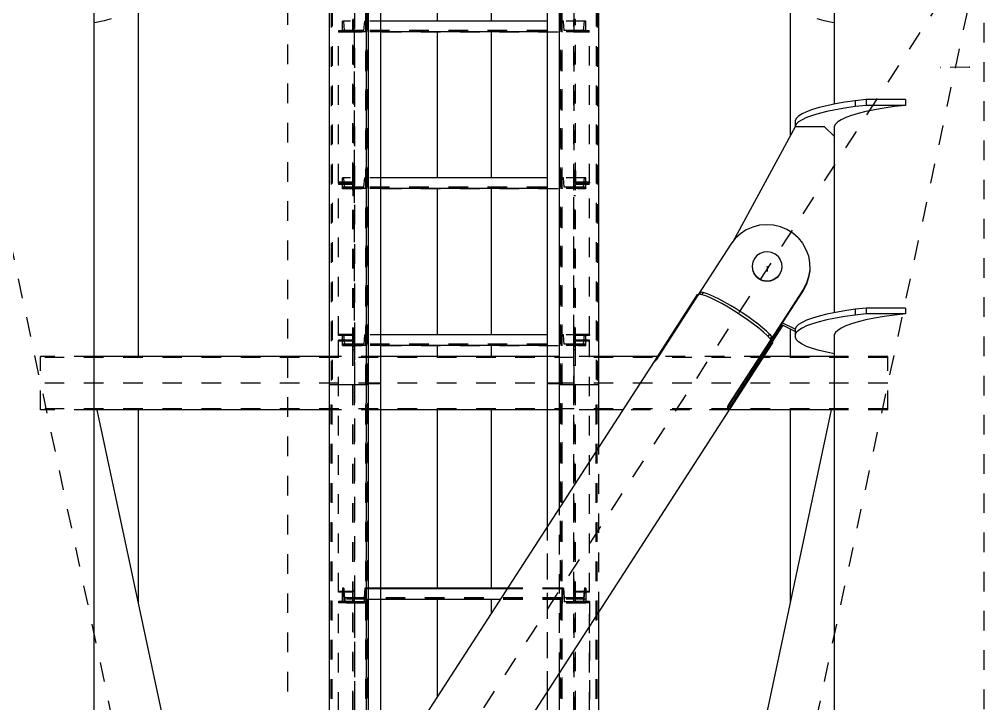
# Model space of a CAD drawing. Header units: millimetres. Extents: x 149919 to 150445, y 136651 to 136866.
# Drawn here: x 150260.595 to 150265.513, y 136820.248 to 136823.739 of the extents above; entities that cross this region are included whole.
import ezdxf

# ---------------------------------------------------------------- set-up
doc = ezdxf.new("R2010")
doc.units = ezdxf.units.MM
doc.header["$LTSCALE"] = 0.25
for name, pattern in [('CENTER', [50.8, 31.75, -6.35, 6.35, -6.35]), ('XKITLINE00', [0]), ('XKITLINE02', [4, 2, -2]), ('XKITLINE03', [6, 3, -1, 1, -1])]:
    doc.linetypes.add(name, pattern=pattern)

# ---------------------------------------------------------------- blocks, each defined once
blk = doc.blocks.new('çatıı')
at = {"color": 8, "linetype": 'CENTER'}
for p, q in [((12015, 18543.85), (12015, 16877.2)), ((12370, 17654.86), (12370, 16010.75)), ((11840, 17380.27), (12015, 16560.27)), ((12370, 17380.27), (11840, 16560.27)), ((12370, 17380.27), (12195, 16560.27)), ((12362.87, 17312.23), (12348.05, 17312.1)), ((12259.5, 17210.45), (12259.5, 17208.17))]:
    blk.add_line(p, q, dxfattribs=at)
at = {"color": 1, "linetype": 'XKITLINE03'}
for p, q in [((12055.02, 17630.24), (12055.02, 17151.06)), ((12154.99, 17151.06), (12154.99, 17630.24)), ((12049.01, 17361.99), (12049.01, 17146.24)), ((12160.99, 17360), (12160.99, 17146.24)), ((12042.99, 17330.28), (12166.99, 17330.28)), ((12048.99, 17330.11), (12048.99, 17253.03)), ((12160.97, 17253.03), (12160.97, 17330.11)), ((12042.99, 17250.28), (12166.99, 17250.28)), ((12048.99, 17253.03), (12048.99, 17175.94)), ((12160.97, 17175.94), (12160.97, 17253.03)), ((12049.01, 17173.03), (12049.01, 17044.87)), ((12160.99, 17044.87), (12160.99, 17173.03)), ((12043.02, 17170.28), (12167.02, 17170.28)), ((12321.09, 17151.06), (11888.92, 17151.06)), ((12049.01, 17151.1), (12049.01, 16086.72)), ((12055.02, 17151.06), (12054.99, 16090.89)), ((12154.99, 16090.89), (12154.99, 17151.06)), ((12160.99, 17151.1), (12160.99, 16086.72)), ((12049.01, 17039.06), (12049.01, 16943.49)), ((12055.01, 17038.91), (12055.01, 17040.95)), ((12154.99, 17040.73), (12055.01, 17040.73)), ((12154.99, 17040.95), (12154.99, 17038.91)), ((12160.99, 16943.49), (12160.99, 17039.06))]:
    blk.add_line(p, q, dxfattribs=at)
at = {"color": 116, "linetype": 'XKITLINE02', "true_color": 0x136734}
for p, q in [((12055.87, 17151.06), (12055.87, 17630.24)), ((12154.14, 17151.06), (12154.14, 17630.24)), ((12055.02, 17151.06), (12055.02, 17403.13)), ((12062.52, 17151.06), (12062.52, 17403.13)), ((12147.49, 17151.06), (12147.49, 17403.13)), ((12154.99, 17151.06), (12154.99, 17403.13)), ((12054.93, 17150.18), (12054.93, 17360.21)), ((12055.46, 17150.24), (12055.46, 17360.74)), ((12056.31, 17150.17), (12056.31, 17361.59)), ((12154.54, 17150.24), (12154.54, 17360.74)), ((12155.07, 17150.18), (12155.07, 17360.21)), ((12037.69, 17342.97), (12037.69, 17150.18)), ((12172.31, 17342.97), (12172.31, 17150.18)), ((12037.16, 17342.44), (12037.16, 17150.24)), ((12172.84, 17342.44), (12172.84, 17150.24)), ((12042.99, 17330.28), (12042.99, 17335.78)), ((12166.99, 17335.78), (12042.99, 17335.78)), ((12043.67, 17335.78), (12042.99, 17335.78)), ((12042.99, 17330.28), (12042.99, 17335.78)), ((12044.06, 17330.98), (12043.67, 17335.78)), ((12048.99, 17336.51), (12048.19, 17336.51)), ((12048.19, 17330.75), (12048.19, 17336.51)), ((12048.99, 17330.11), (12048.99, 17336.51)), ((12053.93, 17330.98), (12054.31, 17335.78)), ((12054.99, 17335.78), (12054.31, 17335.78)), ((12054.99, 17330.28), (12054.99, 17335.78)), ((12166.99, 17335.78), (12147.49, 17335.78)), ((12155.67, 17335.78), (12154.99, 17335.78)), ((12154.99, 17330.28), (12154.99, 17335.78)), ((12156.06, 17330.98), (12155.67, 17335.78)), ((12160.97, 17253.03), (12160.97, 17336.51)), ((12161.77, 17336.51), (12160.97, 17336.51)), ((12161.77, 17253.67), (12161.77, 17336.51)), ((12165.93, 17330.98), (12166.31, 17335.78)), ((12166.99, 17335.78), (12166.31, 17335.78)), ((12166.99, 17330.28), (12166.99, 17335.78)), ((12166.99, 17330.28), (12166.99, 17335.78)), ((12048.19, 17330.75), (12040.99, 17330.75)), ((12040.99, 17330.75), (12040.99, 17330.11)), ((12040.99, 17253.03), (12040.99, 17330.75)), ((12048.99, 17330.11), (12040.99, 17330.11)), ((12166.99, 17330.98), (12042.99, 17330.98)), ((12166.99, 17330.28), (12042.99, 17330.28)), ((12054.99, 17330.28), (12042.99, 17330.28)), ((12053.93, 17330.98), (12044.06, 17330.98)), ((12048.19, 17253.67), (12048.19, 17330.98)), ((12048.99, 17253.03), (12048.99, 17330.98)), ((12166.99, 17330.28), (12147.49, 17330.28)), ((12166.99, 17330.28), (12154.99, 17330.28)), ((12165.93, 17330.98), (12156.06, 17330.98)), ((12168.97, 17330.11), (12160.97, 17330.11)), ((12168.97, 17330.75), (12161.77, 17330.75)), ((12168.97, 17253.03), (12168.97, 17330.75)), ((12048.99, 17259.42), (12048.19, 17259.42)), ((12160.97, 17259.42), (12160.97, 17253.03)), ((12161.77, 17259.42), (12160.97, 17259.42)), ((12161.77, 17259.42), (12161.77, 17253.67)), ((12042.99, 17250.28), (12042.99, 17255.78)), ((12166.99, 17255.78), (12042.99, 17255.78)), ((12043.67, 17255.78), (12042.99, 17255.78)), ((12042.99, 17250.28), (12042.99, 17255.78)), ((12044.06, 17250.98), (12043.67, 17255.78)), ((12053.93, 17250.98), (12054.31, 17255.78)), ((12054.99, 17255.78), (12054.31, 17255.78)), ((12054.99, 17250.28), (12054.99, 17255.78)), ((12166.99, 17255.78), (12147.49, 17255.78)), ((12155.67, 17255.78), (12154.99, 17255.78)), ((12154.99, 17250.28), (12154.99, 17255.78)), ((12156.06, 17250.98), (12155.67, 17255.78)), ((12165.93, 17250.98), (12166.31, 17255.78)), ((12166.99, 17255.78), (12166.31, 17255.78)), ((12166.99, 17250.28), (12166.99, 17255.78)), ((12166.99, 17250.28), (12166.99, 17255.78)), ((12048.19, 17253.67), (12040.99, 17253.67)), ((12040.99, 17253.03), (12040.99, 17252.39)), ((12048.99, 17253.03), (12040.99, 17253.03)), ((12040.99, 17175.3), (12040.99, 17253.03)), ((12048.99, 17253.03), (12040.99, 17253.03)), ((12048.19, 17252.39), (12040.99, 17252.39)), ((12166.99, 17250.98), (12042.99, 17250.98)), ((12166.99, 17250.28), (12042.99, 17250.28)), ((12054.99, 17250.28), (12042.99, 17250.28)), ((12053.93, 17250.98), (12044.06, 17250.98)), ((12048.19, 17252.39), (12048.19, 17246.63)), ((12048.19, 17169.54), (12048.19, 17252.39)), ((12048.99, 17246.63), (12048.99, 17253.03)), ((12048.99, 17169.54), (12048.99, 17250.98)), ((12166.99, 17250.28), (12147.49, 17250.28)), ((12166.99, 17250.28), (12154.99, 17250.28)), ((12165.93, 17250.98), (12156.06, 17250.98)), ((12160.97, 17169.54), (12160.97, 17253.03)), ((12168.97, 17253.03), (12160.97, 17253.03)), ((12168.97, 17253.03), (12160.97, 17253.03)), ((12168.97, 17253.67), (12161.77, 17253.67)), ((12161.77, 17169.54), (12161.77, 17252.39)), ((12168.97, 17252.39), (12161.77, 17252.39)), ((12168.97, 17253.67), (12168.97, 17253.03)), ((12168.97, 17175.3), (12168.97, 17253.03)), ((12048.99, 17246.63), (12048.19, 17246.63)), ((12161.77, 17246.63), (12160.97, 17246.63)), ((12048.99, 17175.94), (12040.99, 17175.94)), ((12043.02, 17170.28), (12043.02, 17175.78)), ((12167.02, 17175.78), (12043.02, 17175.78)), ((12043.7, 17175.78), (12043.02, 17175.78)), ((12043.02, 17170.28), (12043.02, 17175.78)), ((12044.09, 17170.98), (12043.7, 17175.78)), ((12053.96, 17170.98), (12054.34, 17175.78)), ((12055.02, 17175.78), (12054.34, 17175.78)), ((12055.02, 17170.28), (12055.02, 17175.78)), ((12167.02, 17175.78), (12147.49, 17175.78)), ((12155.7, 17175.78), (12155.02, 17175.78)), ((12155.02, 17170.28), (12155.02, 17175.78)), ((12156.09, 17170.98), (12155.7, 17175.78)), ((12160.97, 17169.54), (12160.97, 17175.94)), ((12168.97, 17175.94), (12160.97, 17175.94)), ((12165.96, 17170.98), (12166.34, 17175.78)), ((12167.02, 17175.78), (12166.34, 17175.78)), ((12167.02, 17170.28), (12167.02, 17175.78)), ((12167.02, 17170.28), (12167.02, 17175.78)), ((12168.97, 17175.94), (12168.97, 17175.3)), ((12048.19, 17175.3), (12040.99, 17175.3)), ((12041.01, 17173.03), (12041.01, 17172.54)), ((12049.01, 17173.03), (12041.01, 17173.03)), ((12041.01, 17044.38), (12041.01, 17173.03)), ((12048.21, 17172.54), (12041.01, 17172.54)), ((12167.02, 17170.98), (12043.02, 17170.98)), ((12053.96, 17170.98), (12044.09, 17170.98)), ((12048.21, 17168.08), (12048.21, 17172.54)), ((12048.21, 17039.92), (12048.21, 17171.39)), ((12049.01, 17168.08), (12049.01, 17173.03)), ((12049.01, 17039.92), (12049.01, 17170.98)), ((12165.96, 17170.98), (12156.09, 17170.98)), ((12160.99, 17039.92), (12160.99, 17173.03)), ((12168.99, 17173.03), (12160.99, 17173.03)), ((12161.77, 17169.54), (12161.77, 17175.3)), ((12168.97, 17175.3), (12161.77, 17175.3)), ((12161.79, 17039.92), (12161.79, 17172.54)), ((12168.99, 17172.54), (12161.79, 17172.54)), ((12168.99, 17044.38), (12168.99, 17173.03)), ((12167.02, 17170.28), (12043.02, 17170.28)), ((12055.02, 17170.28), (12043.02, 17170.28)), ((12048.99, 17169.54), (12048.19, 17169.54)), ((12049.01, 17168.08), (12048.21, 17168.08)), ((12167.02, 17170.28), (12147.49, 17170.28)), ((12167.02, 17170.28), (12155.02, 17170.28)), ((12161.77, 17169.54), (12160.97, 17169.54)), ((12161.79, 17168.08), (12160.99, 17168.08)), ((11888.92, 17137.41), (11888.92, 17164.71)), ((11916.2, 17164.71), (11888.92, 17164.71)), ((11888.92, 17164.71), (11888.92, 17164.37)), ((12321.09, 17164.11), (11888.92, 17164.11)), ((12062.52, 17164.71), (12036.31, 17164.71)), ((12173.69, 17164.71), (12147.49, 17164.71)), ((12257.75, 17164.71), (12203.55, 17164.71)), ((12321.09, 17164.71), (12293.8, 17164.71)), ((12321.09, 17137.41), (12321.09, 17164.71)), ((12037.16, 17150.24), (12036.31, 17150.24)), ((12036.31, 17150.24), (12036.31, 17150.17)), ((12036.31, 17150.17), (12036.31, 17150.24)), ((12037.16, 17150.24), (12036.31, 17150.24)), ((12037.69, 17150.18), (12037.16, 17150.24)), ((12037.16, 16090.12), (12037.16, 17150.24)), ((12037.69, 17150.18), (12037.16, 17150.24)), ((12054.93, 17150.18), (12037.69, 17150.18)), ((12037.69, 16090.06), (12037.69, 17150.18)), ((12054.93, 17150.18), (12037.69, 17150.18)), ((12055.46, 17150.24), (12054.93, 17150.18)), ((12055.46, 17150.24), (12054.93, 17150.18)), ((12054.93, 16090.06), (12054.93, 17150.18)), ((12054.99, 16090.89), (12055.02, 17151.06)), ((12055, 16090.52), (12055.03, 17150.7)), ((12062.52, 17151.06), (12055.02, 17151.06)), ((12055.02, 17151.06), (12055.03, 17150.7)), ((12062.52, 17151.06), (12055.02, 17151.06)), ((12056.31, 17150.7), (12055.03, 17150.7)), ((12056.31, 17150.24), (12055.46, 17150.24)), ((12055.46, 16090.12), (12055.46, 17150.24)), ((12056.31, 17150.24), (12055.46, 17150.24)), ((12055.84, 16090.86), (12055.87, 17151.04)), ((12055.85, 16090.55), (12055.88, 17150.73)), ((12055.87, 17151.04), (12055.88, 17150.73)), ((12056.31, 17151.04), (12055.87, 17151.04)), ((12056.31, 17150.72), (12055.88, 17150.73)), ((12056.31, 17150.24), (12056.31, 17150.17)), ((12056.31, 17150.24), (12056.31, 17150.17)), ((12062.49, 16090.89), (12062.52, 17151.06)), ((12062.49, 16090.87), (12062.52, 17150.72)), ((12062.5, 16090.54), (12062.53, 17150.72)), ((12062.52, 17151.06), (12062.52, 17151.05)), ((12062.53, 17150.72), (12062.53, 17150.7)), ((12147.49, 17151.05), (12147.49, 17151.06)), ((12147.49, 17151.06), (12147.49, 17151.05)), ((12154.99, 17151.06), (12147.49, 17151.06)), ((12147.49, 17150.7), (12147.49, 17150.72)), ((12147.49, 17150.7), (12147.49, 17150.72)), ((12147.49, 16090.87), (12147.49, 17150.72)), ((12154.99, 17151.06), (12153.69, 17151.06)), ((12154.14, 17151.04), (12153.69, 17151.04)), ((12154.14, 17150.72), (12153.69, 17150.72)), ((12154.99, 17150.7), (12153.69, 17150.7)), ((12154.54, 17150.24), (12153.69, 17150.24)), ((12153.69, 17150.24), (12153.69, 17150.17)), ((12153.69, 17150.17), (12153.69, 17150.24)), ((12154.54, 17150.24), (12153.69, 17150.24)), ((12154.14, 16090.86), (12154.14, 17151.04)), ((12154.14, 17151.04), (12154.14, 17150.72)), ((12154.14, 16090.55), (12154.14, 17150.72)), ((12155.07, 17150.18), (12154.54, 17150.24)), ((12154.54, 16090.12), (12154.54, 17150.24)), ((12155.07, 17150.18), (12154.54, 17150.24)), ((12154.99, 16090.89), (12154.99, 17151.06)), ((12154.99, 17151.06), (12154.99, 17150.7)), ((12154.99, 16090.52), (12154.99, 17150.7)), ((12172.31, 17150.18), (12155.07, 17150.18)), ((12155.07, 16090.06), (12155.07, 17150.18)), ((12172.31, 17150.18), (12155.07, 17150.18)), ((12172.84, 17150.24), (12172.31, 17150.18)), ((12172.84, 17150.24), (12172.31, 17150.18)), ((12172.31, 16090.06), (12172.31, 17150.18)), ((12173.69, 17150.24), (12172.84, 17150.24)), ((12172.84, 16090.12), (12172.84, 17150.24)), ((12173.69, 17150.24), (12172.84, 17150.24)), ((12173.69, 17150.24), (12173.69, 17150.17)), ((12173.69, 17150.17), (12173.69, 17150.24)), ((12321.09, 17138.01), (11888.92, 17138.01)), ((11916.2, 17137.41), (11888.92, 17137.41)), ((12062.53, 17137.41), (12036.31, 17137.41)), ((12173.69, 17137.41), (12147.49, 17137.41)), ((12240.11, 17137.41), (12185.9, 17137.41)), ((12321.09, 17137.41), (12293.8, 17137.41)), ((12173.69, 17034.66), (12173.69, 17118.52)), ((12153.69, 17003.71), (12153.69, 17087.58)), ((12147.49, 16994.12), (12147.49, 17077.99)), ((12049.01, 17044.87), (12041.01, 17044.87)), ((12048.21, 17044.38), (12041.01, 17044.38)), ((12043.01, 17046.44), (12043.01, 17044.41)), ((12043.69, 17046.44), (12043.01, 17046.44)), ((12043.01, 17046.44), (12043.01, 17040.95)), ((12043.69, 17044.41), (12043.01, 17044.41)), ((12043.01, 17038.91), (12043.01, 17044.41)), ((12043.69, 17046.44), (12043.69, 17044.41)), ((12044.08, 17041.64), (12043.69, 17046.44)), ((12044.08, 17039.61), (12043.69, 17044.41)), ((12049.01, 17044.96), (12048.21, 17044.96)), ((12048.21, 17039.65), (12048.21, 17044.96)), ((12048.21, 16944.08), (12048.21, 17044.96)), ((12049.01, 17039.06), (12049.01, 17044.96)), ((12049.01, 16943.49), (12049.01, 17044.96)), ((12054.33, 17046.44), (12053.95, 17041.64)), ((12054.33, 17044.41), (12053.95, 17039.61)), ((12054.33, 17046.44), (12054.33, 17044.41)), ((12055.01, 17046.44), (12054.33, 17046.44)), ((12055.01, 17044.41), (12054.33, 17044.41)), ((12062.52, 17046.44), (12055.01, 17046.44)), ((12055.01, 17040.73), (12055.01, 17046.44)), ((12055.01, 17046.44), (12055.01, 17044.41)), ((12055.01, 17046.44), (12055.01, 17040.95)), ((12062.52, 17046.43), (12055.01, 17046.43)), ((12062.52, 17046.24), (12055.01, 17046.24)), ((12062.52, 17046.23), (12055.01, 17046.23)), ((12055.01, 17044.41), (12055.01, 17038.91)), ((12154.99, 17046.23), (12126.96, 17046.23)), ((12154.99, 17046.24), (12126.97, 17046.24)), ((12154.99, 17046.44), (12127.1, 17046.44)), ((12154.99, 17046.43), (12127.1, 17046.43)), ((12154.99, 17040.73), (12154.99, 17046.44)), ((12154.99, 17046.44), (12154.99, 17040.95)), ((12155.67, 17046.44), (12154.99, 17046.44)), ((12154.99, 17046.44), (12154.99, 17044.41)), ((12154.99, 17044.41), (12154.99, 17038.91)), ((12155.67, 17044.41), (12154.99, 17044.41)), ((12155.67, 17046.44), (12156.06, 17041.64)), ((12155.67, 17046.44), (12155.67, 17044.41)), ((12155.67, 17044.41), (12156.06, 17039.61)), ((12160.99, 16943.49), (12160.99, 17044.96)), ((12161.79, 17044.96), (12160.99, 17044.96)), ((12168.99, 17044.87), (12160.99, 17044.87)), ((12161.79, 16944.08), (12161.79, 17044.96)), ((12168.99, 17044.38), (12161.79, 17044.38)), ((12166.31, 17046.44), (12165.93, 17041.64)), ((12166.31, 17044.41), (12165.93, 17039.61)), ((12166.99, 17046.44), (12166.31, 17046.44)), ((12166.31, 17046.44), (12166.31, 17044.41)), ((12166.99, 17044.41), (12166.31, 17044.41)), ((12166.99, 17046.44), (12166.99, 17040.95)), ((12166.99, 17046.44), (12166.99, 17044.41)), ((12166.99, 17044.41), (12166.99, 17038.91)), ((12048.21, 17039.65), (12041.01, 17039.65)), ((12041.01, 17039.65), (12041.01, 17039.06)), ((12041.01, 16943.49), (12041.01, 17039.65)), ((12049.01, 17039.06), (12041.01, 17039.06)), ((12043.01, 17040.95), (12043.01, 17038.91)), ((12055.01, 17040.95), (12043.01, 17040.95)), ((12055.01, 17038.91), (12043.01, 17038.91)), ((12044.08, 17041.64), (12044.08, 17039.61)), ((12053.95, 17041.64), (12044.08, 17041.64)), ((12053.95, 17039.61), (12044.08, 17039.61)), ((12049.01, 17039.92), (12048.21, 17039.92)), ((12053.95, 17041.64), (12053.95, 17039.61)), ((12154.99, 17041.63), (12055.01, 17041.63)), ((12154.99, 17041.45), (12055.01, 17041.45)), ((12154.99, 17040.95), (12055.01, 17040.95)), ((12055.01, 17040.95), (12055.01, 17038.91)), ((12062.52, 17040.73), (12055.01, 17040.73)), ((12154.99, 17040.73), (12123.41, 17040.73)), ((12166.99, 17040.95), (12154.99, 17040.95)), ((12154.99, 17040.95), (12154.99, 17038.91)), ((12166.99, 17038.91), (12154.99, 17038.91)), ((12165.93, 17041.64), (12156.06, 17041.64)), ((12156.06, 17041.64), (12156.06, 17039.61)), ((12165.93, 17039.61), (12156.06, 17039.61)), ((12161.79, 17039.92), (12160.99, 17039.92)), ((12168.99, 17039.06), (12160.99, 17039.06)), ((12168.99, 17039.65), (12161.79, 17039.65)), ((12165.93, 17041.64), (12165.93, 17039.61)), ((12166.99, 17040.95), (12166.99, 17038.91)), ((12168.99, 16943.49), (12168.99, 17039.65)), ((12168.99, 17039.65), (12168.99, 16944.08))]:
    blk.add_line(p, q, dxfattribs=at)
at = {"color": 7, "linetype": 'XKITLINE00'}
for p, q in [((12056.31, 17150.17), (12056.31, 17357.43)), ((12062.52, 17151.06), (12062.52, 17357.43)), ((12147.49, 17151.06), (12147.49, 17357.43)), ((12153.69, 17150.17), (12153.69, 17357.43)), ((12036.31, 17150.17), (12036.31, 17341.59)), ((12173.69, 17150.17), (12173.69, 17341.59)), ((12147.49, 17335.78), (12062.52, 17335.78)), ((12147.49, 17330.28), (12062.52, 17330.28)), ((12147.49, 17255.78), (12062.52, 17255.78)), ((12147.49, 17250.28), (12062.52, 17250.28)), ((12147.49, 17175.78), (12062.52, 17175.78)), ((12147.49, 17170.28), (12062.52, 17170.28)), ((12036.31, 17164.71), (11916.2, 17164.71)), ((12147.49, 17164.71), (12062.52, 17164.71)), ((12203.55, 17164.71), (12173.69, 17164.71)), ((12293.8, 17164.71), (12257.75, 17164.71)), ((12056.31, 17150.17), (12036.31, 17150.17)), ((12036.31, 16905.97), (12036.31, 17150.17)), ((12056.31, 17150.17), (12036.31, 17150.17)), ((12062.52, 17151.06), (12056.31, 17151.06)), ((12062.52, 17151.05), (12056.31, 17151.04)), ((12062.53, 17150.72), (12056.31, 17150.72)), ((12062.53, 17150.7), (12056.31, 17150.7)), ((12056.31, 16936.92), (12056.31, 17150.17)), ((12062.52, 17150.72), (12062.52, 17151.05)), ((12062.52, 16946.52), (12062.53, 17150.7)), ((12153.69, 17151.06), (12147.49, 17151.06)), ((12153.69, 17151.04), (12147.49, 17151.05)), ((12147.49, 17150.72), (12147.49, 17151.05)), ((12153.69, 17150.72), (12147.49, 17150.72)), ((12153.69, 17150.7), (12147.49, 17150.7)), ((12147.49, 17077.99), (12147.49, 17150.7)), ((12173.69, 17150.17), (12153.69, 17150.17)), ((12153.69, 17087.58), (12153.69, 17150.17)), ((12173.69, 17150.17), (12153.69, 17150.17)), ((12173.69, 17118.52), (12173.69, 17150.17)), ((12036.31, 17137.41), (11916.2, 17137.41)), ((12147.49, 17137.41), (12062.53, 17137.41)), ((12185.9, 17137.41), (12173.69, 17137.41)), ((12293.8, 17137.41), (12240.11, 17137.41)), ((12127.1, 17046.44), (12062.52, 17046.44)), ((12127.1, 17046.43), (12062.52, 17046.43)), ((12126.97, 17046.24), (12062.52, 17046.24)), ((12126.96, 17046.23), (12062.52, 17046.23)), ((12123.41, 17040.73), (12062.52, 17040.73)), ((12173.69, 16583.12), (12173.69, 17034.66)), ((12153.69, 16583.12), (12153.69, 17003.71)), ((12147.49, 16583.12), (12147.49, 16994.12))]:
    blk.add_line(p, q, dxfattribs=at)
at = {"color": 8, "linetype": 'XKITLINE00'}
for p, q in [((12091.2, 17353.8), (12091.2, 17335.78)), ((12118.8, 17353.8), (12118.8, 17335.78)), ((11916.2, 17344.48), (11916.2, 16774.54)), ((11938.8, 17346.28), (11938.8, 17164.71)), ((12271.2, 17346.29), (12271.2, 17277.1)), ((12293.8, 17344.48), (12293.8, 17293.37)), ((11917.34, 17335.02), (11916.2, 17334.81)), ((11921.4, 17335.91), (11917.34, 17335.02)), ((11925.01, 17336.85), (11921.4, 17335.91)), ((12288.59, 17335.91), (12284.98, 17336.85)), ((12292.65, 17335.02), (12288.59, 17335.91)), ((12293.8, 17334.81), (12292.65, 17335.02)), ((12091.2, 17330.28), (12091.2, 17255.78)), ((12118.8, 17330.28), (12118.8, 17255.78)), ((12299.2, 17294.32), (12294.36, 17293.49)), ((12304.44, 17295.07), (12299.2, 17294.32)), ((12310.04, 17295.73), (12304.44, 17295.07)), ((12304.44, 17295.07), (12304.44, 17292.11)), ((12310.04, 17295.73), (12310.04, 17292.78)), ((12330.04, 17295.73), (12310.04, 17295.73)), ((12330.04, 17295.73), (12330.04, 17292.78)), ((12279.69, 17289.53), (12277.34, 17288.42)), ((12282.59, 17290.6), (12279.69, 17289.53)), ((12286.02, 17291.62), (12282.59, 17290.6)), ((12289.95, 17292.59), (12286.02, 17291.62)), ((12289.95, 17289.63), (12286.02, 17288.67)), ((12294.36, 17293.49), (12289.95, 17292.59)), ((12294.36, 17290.53), (12289.95, 17289.63)), ((12299.2, 17291.36), (12294.36, 17290.53)), ((12304.44, 17292.11), (12299.2, 17291.36)), ((12310.04, 17292.78), (12304.44, 17292.11)), ((12309.95, 17289.63), (12306.02, 17288.67)), ((12314.36, 17290.53), (12309.95, 17289.63)), ((12330.04, 17292.78), (12310.04, 17292.78)), ((12319.2, 17291.36), (12314.36, 17290.53)), ((12324.44, 17292.11), (12319.2, 17291.36)), ((12330.04, 17292.78), (12324.44, 17292.11)), ((12274.37, 17286.11), (12273.77, 17284.92)), ((12273.77, 17284.92), (12273.77, 17281.97)), ((12275.56, 17287.27), (12274.37, 17286.11)), ((12275.56, 17284.32), (12274.37, 17283.15)), ((12277.34, 17288.42), (12275.56, 17287.27)), ((12277.34, 17285.46), (12275.56, 17284.32)), ((12279.69, 17286.58), (12277.34, 17285.46)), ((12282.59, 17287.65), (12279.69, 17286.58)), ((12286.02, 17288.67), (12282.59, 17287.65)), ((12295.56, 17284.32), (12294.37, 17283.15)), ((12297.34, 17285.46), (12295.56, 17284.32)), ((12299.69, 17286.58), (12297.34, 17285.46)), ((12302.59, 17287.65), (12299.69, 17286.58)), ((12306.02, 17288.67), (12302.59, 17287.65)), ((12273.8, 17281.9), (12241.97, 17223.1)), ((12274.37, 17283.15), (12273.77, 17281.97)), ((12273.77, 17281.97), (12273.77, 17281.86)), ((12288.8, 17281.9), (12273.8, 17281.9)), ((12293.8, 17276.98), (12288.8, 17281.9)), ((12294.37, 17283.15), (12293.77, 17281.97)), ((12293.77, 17281.97), (12293.77, 17280.78)), ((12293.77, 17280.78), (12293.8, 17280.74)), ((12293.8, 17282.02), (12293.8, 17276.98)), ((12293.8, 17276.98), (12293.8, 17187.05)), ((12091.2, 17250.28), (12091.2, 17175.78)), ((12118.8, 17250.28), (12118.8, 17175.78)), ((12252.17, 17230.67), (12248.89, 17229.2)), ((12255.65, 17231.58), (12252.17, 17230.67)), ((12259.23, 17231.91), (12255.65, 17231.58)), ((12262.82, 17231.66), (12259.23, 17231.91)), ((12266.33, 17230.83), (12262.82, 17231.66)), ((12269.64, 17229.45), (12266.33, 17230.83)), ((12245.9, 17227.23), (12243.28, 17224.8)), ((12248.89, 17229.2), (12245.9, 17227.23)), ((12272.68, 17227.55), (12269.64, 17229.45)), ((12275.36, 17225.18), (12272.68, 17227.55)), ((12275.36, 17225.18), (12277.6, 17222.41)), ((12241.1, 17221.97), (12224.58, 17196.41)), ((12243.28, 17224.8), (12241.1, 17221.97)), ((12277.6, 17222.41), (12279.35, 17219.31)), ((12254.36, 17216.11), (12253.08, 17214.61)), ((12255.98, 17217.23), (12254.36, 17216.11)), ((12257.85, 17217.9), (12255.98, 17217.23)), ((12259.82, 17218.07), (12257.85, 17217.9)), ((12261.78, 17217.73), (12259.82, 17218.07)), ((12263.58, 17216.91), (12261.78, 17217.73)), ((12265.1, 17215.65), (12263.58, 17216.91)), ((12265.1, 17215.65), (12266.23, 17214.05)), ((12279.35, 17219.31), (12280.56, 17215.97)), ((12280.56, 17215.97), (12281.2, 17212.48)), ((12252.25, 17212.84), (12251.9, 17210.92)), ((12251.9, 17210.92), (12252.08, 17208.97)), ((12251.9, 17210.78), (12252.08, 17208.83)), ((12253.08, 17214.61), (12252.25, 17212.84)), ((12266.23, 17214.05), (12266.91, 17212.22)), ((12267.09, 17210.27), (12266.74, 17208.35)), ((12266.91, 17212.22), (12267.09, 17210.27)), ((12267.09, 17210.27), (12267.09, 17210.13)), ((12281.2, 17212.48), (12281.24, 17208.94)), ((12252.08, 17208.97), (12252.76, 17207.13)), ((12252.08, 17208.83), (12252.76, 17206.99)), ((12252.76, 17207.13), (12253.89, 17205.54)), ((12252.76, 17206.99), (12253.89, 17205.39)), ((12255.42, 17204.28), (12253.89, 17205.54)), ((12255.42, 17204.14), (12253.89, 17205.39)), ((12265.91, 17206.58), (12264.63, 17205.08)), ((12265.91, 17206.44), (12264.63, 17204.94)), ((12266.74, 17208.35), (12265.91, 17206.58)), ((12266.74, 17208.21), (12265.91, 17206.44)), ((12265.91, 17206.58), (12265.91, 17206.44)), ((12267.09, 17210.13), (12266.74, 17208.21)), ((12280.69, 17205.43), (12279.56, 17202.07)), ((12281.24, 17208.94), (12280.69, 17205.43)), ((12281.24, 17208.41), (12280.69, 17204.91)), ((12281.24, 17208.94), (12281.24, 17208.41)), ((12255.42, 17204.28), (12255.42, 17204.14)), ((12257.21, 17203.46), (12255.42, 17204.28)), ((12257.21, 17203.32), (12255.42, 17204.14)), ((12259.17, 17203.12), (12257.21, 17203.46)), ((12259.17, 17202.98), (12257.21, 17203.32)), ((12261.14, 17203.29), (12259.17, 17203.12)), ((12261.14, 17203.15), (12259.17, 17202.98)), ((12263.01, 17203.96), (12261.14, 17203.29)), ((12263.01, 17203.82), (12261.14, 17203.15)), ((12264.63, 17205.08), (12263.01, 17203.96)), ((12264.63, 17204.94), (12263.01, 17203.82)), ((12279.56, 17202.07), (12277.89, 17198.93)), ((12279.56, 17201.54), (12277.89, 17198.4)), ((12280.69, 17204.91), (12279.56, 17201.54)), ((12279.56, 17202.07), (12279.56, 17201.54)), ((12223.93, 17196.25), (12202.46, 17163.02)), ((12224.57, 17196.41), (12203.1, 17163.18)), ((12224.31, 17196.01), (12223.93, 17196.25)), ((12224.96, 17197.05), (12224.3, 17196.02)), ((12224.84, 17196.45), (12224.57, 17196.41)), ((12226.27, 17196.19), (12224.84, 17196.45)), ((12225.09, 17197.2), (12224.96, 17197.05)), ((12225.75, 17197.42), (12225.09, 17196.4)), ((12226.86, 17197.3), (12225.75, 17197.42)), ((12226.86, 17197.3), (12226.15, 17196.21)), ((12228.19, 17195.56), (12226.27, 17196.19)), ((12228.39, 17196.88), (12226.86, 17197.3)), ((12230.57, 17194.56), (12228.19, 17195.56)), ((12230.31, 17196.15), (12228.39, 17196.88)), ((12232.57, 17195.14), (12230.31, 17196.15)), ((12277.89, 17198.4), (12239.88, 17139.6)), ((12277.89, 17198.93), (12261.35, 17173.35)), ((12277.89, 17198.93), (12277.89, 17198.4)), ((12233.32, 17193.24), (12230.57, 17194.56)), ((12235.11, 17193.88), (12232.57, 17195.14)), ((12236.37, 17191.63), (12233.32, 17193.24)), ((12237.87, 17192.39), (12235.11, 17193.88)), ((12239.61, 17189.77), (12236.37, 17191.63)), ((12240.78, 17190.72), (12237.87, 17192.39)), ((12243.77, 17188.9), (12240.78, 17190.72)), ((12242.96, 17187.74), (12239.61, 17189.77)), ((12246.31, 17185.58), (12242.96, 17187.74)), ((12246.75, 17186.98), (12243.77, 17188.9)), ((12249.55, 17183.37), (12246.31, 17185.58)), ((12249.66, 17185.01), (12246.75, 17186.98)), ((12289.95, 17186.26), (12286.02, 17185.3)), ((12294.36, 17187.16), (12289.95, 17186.26)), ((12299.2, 17187.99), (12294.36, 17187.16)), ((12304.44, 17188.74), (12299.2, 17187.99)), ((12304.44, 17185.79), (12299.2, 17185.04)), ((12310.04, 17189.4), (12304.44, 17188.74)), ((12304.44, 17188.74), (12304.44, 17185.79)), ((12310.04, 17186.45), (12304.44, 17185.79)), ((12310.04, 17189.4), (12310.04, 17186.45)), ((12330.04, 17189.4), (12310.04, 17189.4)), ((12330.04, 17186.45), (12310.04, 17186.45)), ((12324.44, 17185.79), (12319.2, 17185.04)), ((12330.04, 17186.45), (12324.44, 17185.79)), ((12330.04, 17189.4), (12330.04, 17186.45)), ((12252.6, 17181.16), (12249.55, 17183.37)), ((12252.42, 17183.04), (12249.66, 17185.01)), ((12254.96, 17181.12), (12252.42, 17183.04)), ((12255.35, 17179.04), (12252.6, 17181.16)), ((12257.22, 17179.3), (12254.96, 17181.12)), ((12267.28, 17180.76), (12262.57, 17173.48)), ((12267.53, 17180.63), (12262.58, 17172.97)), ((12273.77, 17177.49), (12266.68, 17181.06)), ((12273.77, 17178.54), (12267.19, 17181.86)), ((12275.56, 17180.95), (12274.37, 17179.78)), ((12277.34, 17182.09), (12275.56, 17180.95)), ((12279.69, 17183.2), (12277.34, 17182.09)), ((12282.59, 17184.28), (12279.69, 17183.2)), ((12282.59, 17181.32), (12279.69, 17180.25)), ((12286.02, 17185.3), (12282.59, 17184.28)), ((12286.02, 17182.34), (12282.59, 17181.32)), ((12289.95, 17183.31), (12286.02, 17182.34)), ((12294.36, 17184.21), (12289.95, 17183.31)), ((12299.2, 17185.04), (12294.36, 17184.21)), ((12302.59, 17181.32), (12299.69, 17180.25)), ((12306.02, 17182.34), (12302.59, 17181.32)), ((12309.95, 17183.31), (12306.02, 17182.34)), ((12314.36, 17184.21), (12309.95, 17183.31)), ((12319.2, 17185.04), (12314.36, 17184.21)), ((12257.73, 17177.05), (12255.35, 17179.04)), ((12259.14, 17177.61), (12257.22, 17179.3)), ((12259.66, 17175.27), (12257.73, 17177.05)), ((12260.67, 17176.12), (12259.14, 17177.61)), ((12260.67, 17176.12), (12259.93, 17174.98)), ((12260.67, 17176.12), (12261.78, 17174.85)), ((12271.2, 17178.79), (12271.2, 17164.71)), ((12274.37, 17179.78), (12273.77, 17178.6)), ((12273.77, 17178.6), (12273.77, 17175.64)), ((12274.37, 17176.83), (12273.77, 17175.64)), ((12275.56, 17177.99), (12274.37, 17176.83)), ((12277.34, 17179.14), (12275.56, 17177.99)), ((12279.69, 17180.25), (12277.34, 17179.14)), ((12294.37, 17176.83), (12293.77, 17175.64)), ((12295.56, 17177.99), (12294.37, 17176.83)), ((12297.34, 17179.14), (12295.56, 17177.99)), ((12299.69, 17180.25), (12297.34, 17179.14)), ((12261.35, 17173.37), (12239.88, 17140.14)), ((12261.35, 17173.14), (12239.88, 17139.91)), ((12261.99, 17172.41), (12240.51, 17139.18)), ((12261.99, 17171.21), (12240.51, 17137.99)), ((12259.66, 17175.27), (12261.08, 17173.75)), ((12261.78, 17174.85), (12261.07, 17173.75)), ((12261.08, 17173.75), (12261.35, 17173.37)), ((12261.35, 17173.14), (12261.26, 17173.23)), ((12261.35, 17173.35), (12261.35, 17173.14)), ((12261.99, 17172.41), (12261.35, 17172.8)), ((12261.6, 17172.65), (12261.35, 17172.8)), ((12262.4, 17173.9), (12261.6, 17172.65)), ((12262.57, 17173.5), (12261.9, 17172.46)), ((12261.99, 17171.21), (12261.96, 17171.23)), ((12261.99, 17172.41), (12262.24, 17171.65)), ((12262.24, 17171.65), (12261.99, 17171.21)), ((12262.57, 17172.9), (12262.08, 17172.14)), ((12262.4, 17173.9), (12262.16, 17174.05)), ((12262.4, 17173.9), (12262.57, 17173.5)), ((12262.57, 17173.5), (12262.62, 17173.16)), ((12262.62, 17173.16), (12262.57, 17172.9)), ((12273.77, 17175.64), (12273.77, 17174.46)), ((12273.77, 17174.46), (12274.37, 17173.28)), ((12275.56, 17172.11), (12274.37, 17173.28)), ((12277.34, 17170.97), (12275.56, 17172.11)), ((12279.69, 17169.85), (12277.34, 17170.97)), ((12293.77, 17175.64), (12293.77, 17174.46)), ((12293.77, 17174.46), (12293.8, 17174.41)), ((12293.8, 17175.69), (12293.8, 16605.74)), ((12091.2, 17170.28), (12091.2, 17164.71)), ((12118.8, 17170.28), (12118.8, 17164.71)), ((12282.59, 17168.78), (12279.69, 17169.85)), ((12286.02, 17167.76), (12282.59, 17168.78)), ((12289.95, 17166.8), (12286.02, 17167.76)), ((12293.8, 17166.01), (12289.95, 17166.8)), ((12201.85, 17162.09), (11970.17, 16803.64)), ((12201.82, 17162.01), (12201.8, 17161.87)), ((12201.8, 17161.87), (12201.84, 17161.8)), ((12201.85, 17162.09), (12201.82, 17162.01)), ((12201.93, 17161.82), (12201.84, 17161.8)), ((12201.92, 17162.19), (12201.85, 17162.09)), ((12202.07, 17162.43), (12201.92, 17162.19)), ((12202.06, 17161.91), (12201.93, 17161.82)), ((12202.23, 17162.07), (12202.06, 17161.91)), ((12202.26, 17162.71), (12202.07, 17162.43)), ((12202.44, 17162.29), (12202.23, 17162.07)), ((12202.46, 17163.02), (12202.26, 17162.71)), ((12202.6, 17162.49), (12202.26, 17162.71)), ((12202.66, 17162.56), (12202.44, 17162.29)), ((12202.83, 17162.79), (12202.46, 17163.02)), ((12202.88, 17162.86), (12202.66, 17162.56)), ((12203.1, 17163.18), (12202.88, 17162.86)), ((11917.73, 17137.41), (11950.49, 16983.91)), ((11938.8, 17137.41), (11938.8, 17038.72)), ((12239.82, 17136.91), (12008.14, 16778.46)), ((12091.2, 17137.41), (12091.2, 17046.44)), ((12118.8, 17137.41), (12118.8, 17046.44)), ((12239.33, 17138.83), (12239.31, 17138.57)), ((12239.31, 17138.57), (12239.34, 17138.38)), ((12239.4, 17139.13), (12239.33, 17138.83)), ((12239.34, 17138.38), (12239.43, 17138.26)), ((12239.52, 17139.47), (12239.4, 17139.13)), ((12239.56, 17138.21), (12239.43, 17138.26)), ((12240.3, 17138.87), (12239.49, 17139.39)), ((12239.68, 17139.81), (12239.52, 17139.47)), ((12239.67, 17139.71), (12239.55, 17139.54)), ((12239.74, 17138.25), (12239.56, 17138.21)), ((12239.88, 17139.6), (12239.65, 17139.74)), ((12239.68, 17139.72), (12239.67, 17139.71)), ((12240.51, 17139.18), (12239.67, 17139.71)), ((12239.88, 17140.14), (12239.68, 17139.81)), ((12239.82, 17138.31), (12239.74, 17138.25)), ((12239.82, 17136.91), (12239.74, 17136.82)), ((12239.88, 17139.91), (12239.79, 17140)), ((12239.91, 17138.39), (12239.82, 17138.31)), ((12239.91, 17137.06), (12239.82, 17136.91)), ((12239.88, 17139.91), (12239.88, 17139.6)), ((12240.1, 17138.61), (12239.91, 17138.39)), ((12240.1, 17137.35), (12239.91, 17137.06)), ((12240.3, 17138.87), (12240.1, 17138.61)), ((12240.3, 17137.67), (12240.1, 17137.35)), ((12240.3, 17137.67), (12240.28, 17137.68)), ((12240.51, 17139.18), (12240.3, 17138.87)), ((12240.51, 17137.99), (12240.3, 17137.67)), ((12240.51, 17137.99), (12240.49, 17138)), ((12292.26, 17137.41), (12259.5, 16983.91)), ((12271.2, 17137.41), (12271.2, 17038.72)), ((12091.2, 17040.73), (12091.2, 16990.89)), ((12118.8, 17040.73), (12118.8, 17033.59))]:
    blk.add_line(p, q, dxfattribs=at)
at = {"color": 1, "linetype": 'XKITLINE00'}
for centre in [(12042.99, 17330.28), (12048.99, 17330.11), (12054.99, 17330.28), (12154.99, 17330.28), (12160.97, 17330.11), (12166.99, 17330.28), (12042.99, 17250.28), (12048.99, 17253.03), (12048.99, 17253.03), (12054.99, 17250.28), (12154.99, 17250.28), (12160.97, 17253.03), (12160.97, 17253.03), (12166.99, 17250.28), (12048.99, 17175.94), (12160.97, 17175.94), (12049.01, 17173.03), (12160.99, 17173.03), (12043.02, 17170.28), (12055.02, 17170.28), (12155.02, 17170.28), (12167.02, 17170.28), (11888.92, 17151.06), (12049.01, 17151.1), (12055.02, 17151.06), (12055.02, 17151.06), (12154.99, 17151.06), (12154.99, 17151.06), (12160.99, 17151.1), (12321.09, 17151.06), (12049.01, 17146.24), (12160.99, 17146.24), (12049.01, 17044.87), (12160.99, 17044.87), (12049.01, 17039.06), (12055.01, 17040.95), (12055.01, 17040.73), (12055.01, 17038.91), (12154.99, 17040.95), (12154.99, 17040.73), (12154.99, 17038.91), (12160.99, 17039.06)]:
    blk.add_circle(centre, 0.05, dxfattribs=at)
at = {"color": 8, "linetype": 'XKITLINE00'}
for centre in [(12348.05, 17312.1), (12362.87, 17312.23), (12259.5, 17210.45), (12259.5, 17208.17)]:
    blk.add_circle(centre, 0.05, dxfattribs=at)

msp = doc.modelspace()

# ---------------------------------------------------------------- block references
at = {"xscale": 0.009999943142843078, "yscale": 0.009999943142843078, "zscale": 0.009999943142843078}
msp.add_blockref('çatıı', (150141.8141, 136650.3731), dxfattribs=at)

doc.saveas('drawing.dxf')
